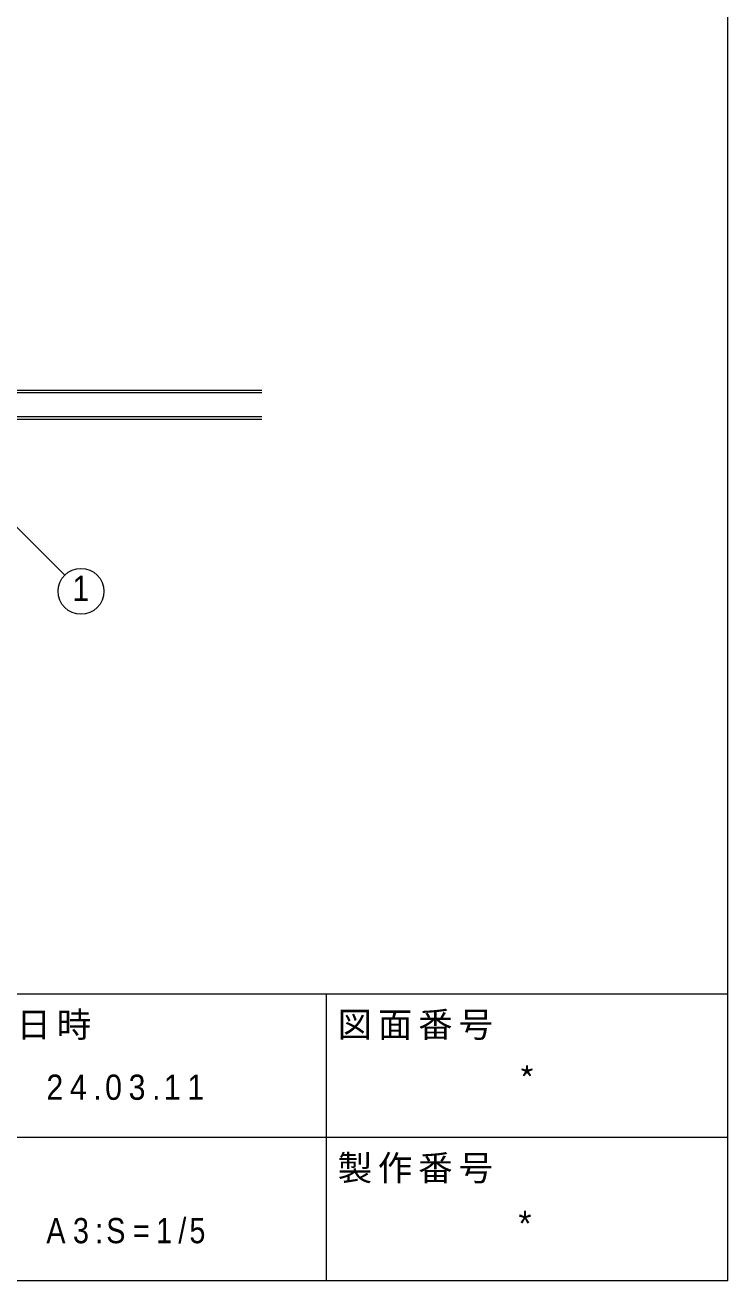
# Model space of a CAD drawing. Units: millimetres at full size, sheet at 1:5; details may follow other scales. Extents: x -4894 to 1000, y -688 to 1104.
# Drawn here: x 694 to 1000, y -688 to -140 of the extents above; entities that cross this region are included whole.
import ezdxf
from ezdxf.enums import TextEntityAlignment as Align

# ---------------------------------------------------------------- set-up
doc = ezdxf.new("R2010")
doc.units = ezdxf.units.MM
doc.header["$LTSCALE"] = 5
for name, color, linetype, lineweight in [('2-1_躯体', 3, 'Continuous', 9), ('2-4_引出線字', 4, 'Continuous', 9), ('2-5_文字', 7, 'Continuous', 9), ('F-0_図面枠', 6, 'Continuous', 9), ('F-5_F-5ﾚｲﾔ', 7, 'Continuous', 9)]:
    doc.layers.add(name, color=color, linetype=linetype, lineweight=lineweight)
doc.styles.add('HGｺﾞｼｯｸM', font='')
doc.styles.add('ＭＳ ゴシック', font='')
doc.styles.get('HGｺﾞｼｯｸM').set_extended_font_data('HGｺﾞｼｯｸM')
doc.styles.get('ＭＳ ゴシック').set_extended_font_data('MS Gothic')

msp = doc.modelspace()

# ---------------------------------------------------------------- linework, layer by layer
at = {"layer": '2-1_躯体'}
for p, q in [((797, -299.5), (649, -299.5)), ((797, -300.5), (649, -300.5)), ((797, -311), (650, -311)), ((651, -312), (797, -312))]:
    msp.add_line(p, q, dxfattribs=at)
at = {"layer": '2-4_引出線字'}
msp.add_line((631.2, -300), (711.129, -379.929), dxfattribs=at)
msp.add_circle((718.2, -387), 10, dxfattribs=at)
at = {"layer": 'F-0_図面枠'}
for p, q in [((1000, -687.5), (1000, 687.5)), ((1000, -562.5), (-1000, -562.5)), ((825, -562.5), (825, -687.5)), ((1000, -625), (300, -625)), ((1000, -687.5), (-1000, -687.5))]:
    msp.add_line(p, q, dxfattribs=at)

# ---------------------------------------------------------------- texts
at = {"layer": '2-5_文字', "style": 'HGｺﾞｼｯｸM', "width": 0.9}
msp.add_text('1', height=11, dxfattribs=at).set_placement((714.45, -394.5), align=Align.BOTTOM_LEFT)
at = {"layer": 'F-5_F-5ﾚｲﾔ'}
for style, p in [('ＭＳ ゴシック', (908.75, -608.75)), ('HGｺﾞｼｯｸM', (908.75, -671.25))]:
    msp.add_text('*', height=11, dxfattribs=dict(at, style=style)).set_placement(p, align=Align.BOTTOM_LEFT)
at = {"layer": 'F-5_F-5ﾚｲﾔ', "char_height": 11, "attachment_point": 7}
for s, insert, style in [('\\T1.17;作図日時', (655, -582.5), 'ＭＳ ゴシック'), ('\\T1.17;図面番号', (830, -582.5), 'ＭＳ ゴシック'), ('\\T1.39;\\W0.9;24.03.11', (703.125, -608.75), 'HGｺﾞｼｯｸM'), ('\\T1.17;製作番号', (830, -645), 'ＭＳ ゴシック'), ('\\T1.39;\\W0.85;A3:S=1/5', (703.125, -671.25), 'HGｺﾞｼｯｸM')]:
    msp.add_mtext(s, dxfattribs=dict(at, insert=insert, style=style))

doc.saveas('drawing.dxf')
